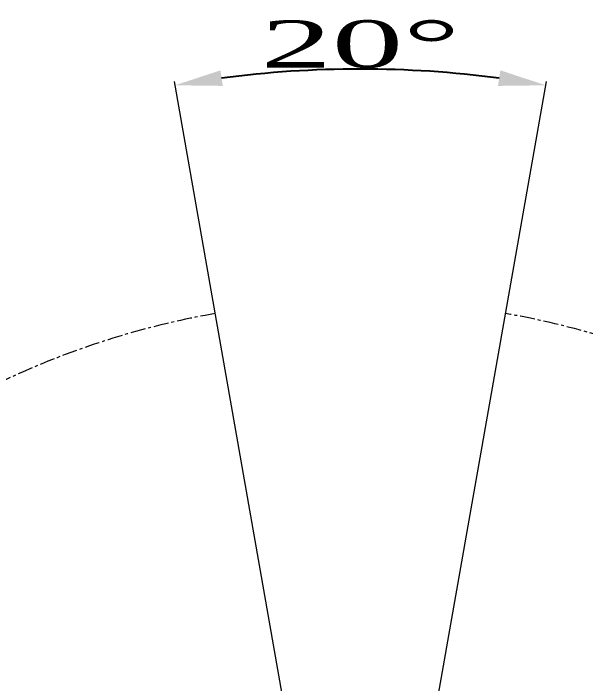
# Model space of a CAD drawing. Header units: millimetres. Extents: x 0 to 8400, y 0 to 5940.
# Drawn here: x 2073 to 2559, y 2395 to 2963 of the extents above; entities that cross this region are included whole.
import ezdxf

# ---------------------------------------------------------------- set-up
doc = ezdxf.new("R2010")
doc.units = ezdxf.units.MM
doc.linetypes.add('CENTERX2', pattern=[20.32, 12.7, -2.54, 2.54, -2.54])
doc.styles.get("Standard").update_dxf_attribs({"font": 'times.ttf', "width": 2, "height": 50})
doc.dimstyles.new('ISO-25', dxfattribs={"dimtxt": 40, "dimasz": 40, "dimexe": 1.25, "dimexo": 0.625, "dimtad": 1, "dimtxsty": 'Standard', "dimcen": 2.5, "dimclrd": 1, "dimclrt": 1, "dimadec": 0, "dimazin": 0, "dimtfac": 1, "dimtmove": 0, "dimatfit": 3, "dimfxl": 1, "dimarcsym": 0})

# ---------------------------------------------------------------- blocks, each defined once
blk = doc.blocks.new('*D14')
at = {"color": 1, "lineweight": -2, "transparency": 16777216}
blk.add_arc((2367.81, 2009.87), 906.21, 82.52924, 97.47076, dxfattribs=at)
at = {"color": 1, "lineweight": 25, "transparency": 16777216}
for points in [[(2251, 2901.8), (2248.97, 2914.98), (2210.45, 2902.31)], [(2486.65, 2914.98), (2484.62, 2901.8), (2525.17, 2902.31)]]:
    blk.add_solid(points, dxfattribs=at)
at = {"layer": 'Defpoints', "color": 0, "lineweight": 25, "transparency": 16777216}
for p in [(2420.5, 2914.55), (2209.89, 2905.5), (2525.73, 2905.5), (2367.81, 2009.87), (2367.81, 2009.87)]:
    blk.add_point(p, dxfattribs=at)
at = {"color": 1, "lineweight": 25, "transparency": 16777216, "insert": (2367.81, 2937.05), "char_height": 40, "attachment_point": 5}
blk.add_mtext('20°', dxfattribs=at)

msp = doc.modelspace()

# ---------------------------------------------------------------- linework, layer by layer
at = {"color": 7, "linetype": 'Continuous', "lineweight": 15}
for q in [(2209.888, 2905.496), (2525.733, 2905.496)]:
    msp.add_line((2367.811, 2009.872), q, dxfattribs=at)
at = {"color": 7, "linetype": 'CENTERX2', "lineweight": 0}
msp.add_arc((2367.811, 2009.872), 709.586, 100, 80, dxfattribs=at)

# ---------------------------------------------------------------- dimensions: what is measured, and where the dimension line sits
at = {"color": 0, "lineweight": 25}
dim = msp.add_angular_dim_2l(base=(2420.502, 2914.548), line1=((2367.811, 2009.872), (2525.733, 2905.496)), line2=((2367.811, 2009.872), (2209.888, 2905.496)), dimstyle='ISO-25', dxfattribs=at)
dim.commit()
dim.dimension.update_dxf_attribs({"geometry": '*D14', "text_midpoint": (2367.811, 2937.052)})

doc.saveas('drawing.dxf')
